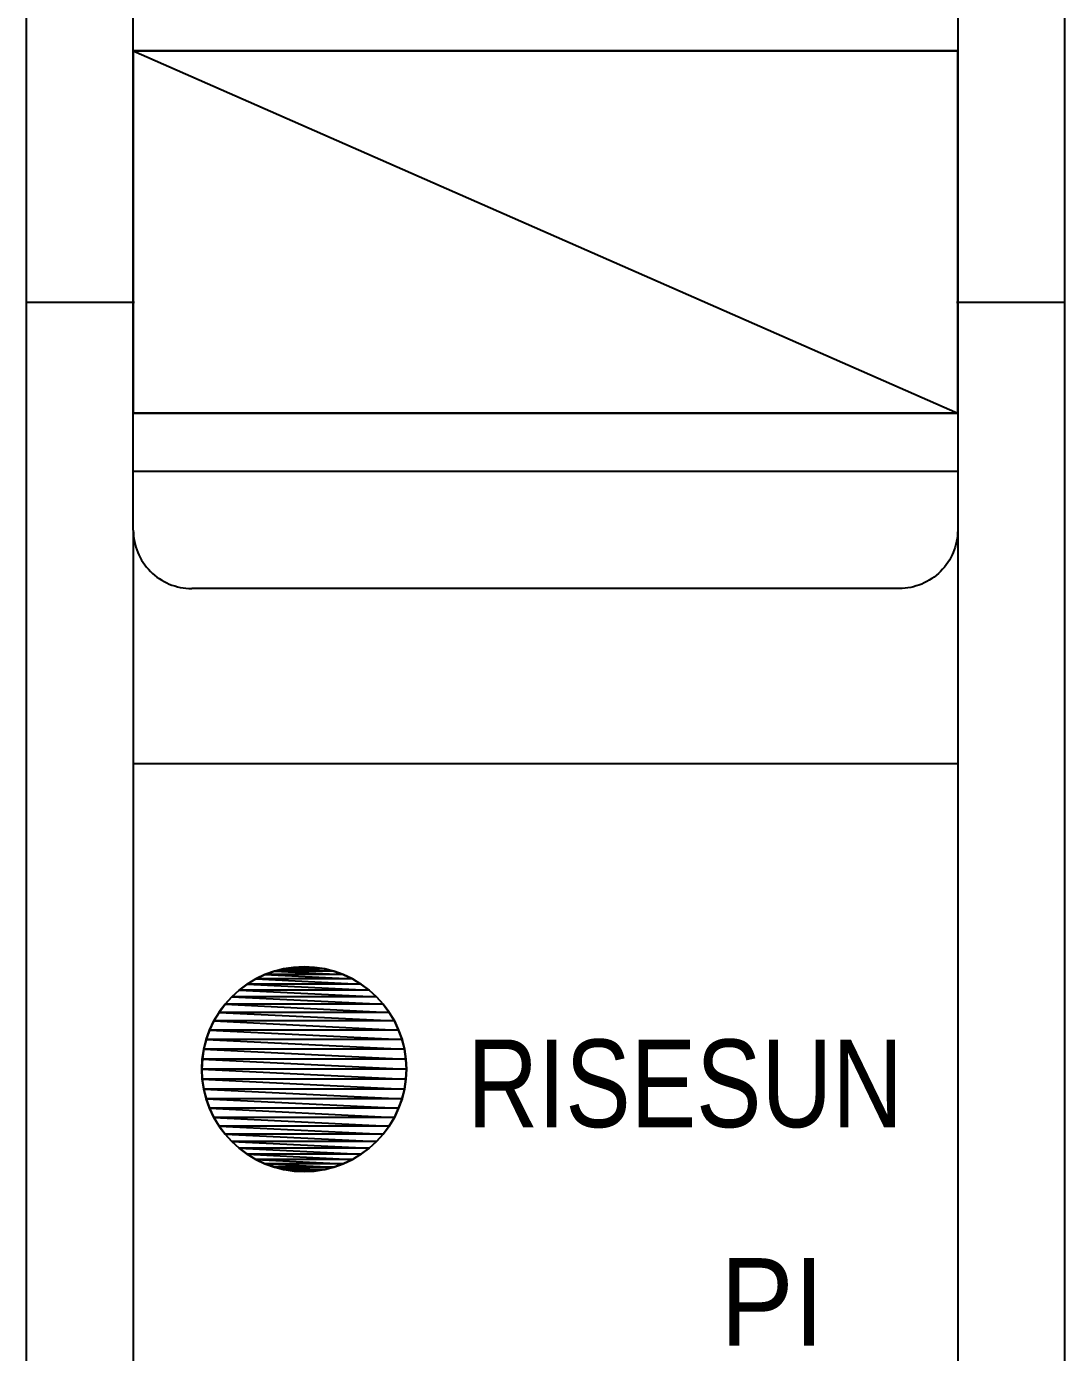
# Model space of a CAD drawing. Header units: millimetres. Extents: x 173893 to 258446, y -176540 to -123824.
# Drawn here: x 192800.99 to 192818.97, y -161968.64 to -161945.67 of the extents above; entities that cross this region are included whole.
import ezdxf

# ---------------------------------------------------------------- set-up
doc = ezdxf.new("R2010")
doc.units = ezdxf.units.MM
doc.header["$LTSCALE"] = 3
doc.linetypes.add('NEW_LINE159', pattern=[0.7, 0.5, -0.2])
doc.layers.add('DUT', color=7, linetype='Continuous')
doc.styles.add('Arial', font='arial.ttf')

msp = doc.modelspace()

# ---------------------------------------------------------------- linework, layer by layer
for p, q in [((192800.995, -162006.235), (192800.995, -161926.754)), ((192818.967, -161926.754), (192818.967, -162006.235)), ((192802.843, -161946.092), (192802.843, -161944.067)), ((192817.119, -161944.067), (192817.119, -161946.092)), ((192802.843, -161946.092), (192817.119, -161946.092)), ((192802.843, -161952.37), (192802.843, -161946.092)), ((192817.119, -161946.092), (192817.119, -161952.37)), ((192800.995, -161950.446), (192802.863, -161950.446)), ((192817.098, -161950.446), (192818.967, -161950.446)), ((192802.843, -161954.395), (192802.843, -161952.37)), ((192817.119, -161952.37), (192802.843, -161952.37)), ((192817.119, -161952.37), (192817.119, -161954.395)), ((192817.119, -161953.382), (192802.843, -161953.382)), ((192802.843, -161954.395), (192802.843, -161954.395)), ((192802.843, -161954.395), (192802.844, -161954.445)), ((192802.843, -161954.395), (192802.843, -161985.783)), ((192802.844, -161954.445), (192802.847, -161954.495)), ((192802.847, -161954.495), (192802.853, -161954.544)), ((192802.853, -161954.544), (192802.862, -161954.593)), ((192817.108, -161954.544), (192817.099, -161954.593)), ((192817.114, -161954.495), (192817.108, -161954.544)), ((192817.117, -161954.445), (192817.114, -161954.495)), ((192817.119, -161954.395), (192817.117, -161954.445)), ((192817.119, -161954.395), (192817.119, -161954.395)), ((192817.119, -161954.395), (192817.119, -161985.783)), ((192802.862, -161954.593), (192802.873, -161954.641)), ((192802.873, -161954.641), (192802.886, -161954.689)), ((192802.886, -161954.689), (192802.902, -161954.736)), ((192802.902, -161954.736), (192802.92, -161954.782)), ((192802.92, -161954.782), (192802.939, -161954.827)), ((192817.042, -161954.782), (192817.022, -161954.827)), ((192817.059, -161954.736), (192817.042, -161954.782)), ((192817.075, -161954.689), (192817.059, -161954.736)), ((192817.088, -161954.641), (192817.075, -161954.689)), ((192817.099, -161954.593), (192817.088, -161954.641)), ((192802.939, -161954.827), (192802.962, -161954.872)), ((192802.962, -161954.872), (192802.986, -161954.915)), ((192802.986, -161954.915), (192803.013, -161954.957)), ((192803.013, -161954.957), (192803.041, -161954.997)), ((192803.041, -161954.997), (192803.072, -161955.037)), ((192816.92, -161954.997), (192816.889, -161955.037)), ((192816.949, -161954.957), (192816.92, -161954.997)), ((192816.975, -161954.915), (192816.949, -161954.957)), ((192816.999, -161954.872), (192816.975, -161954.915)), ((192817.022, -161954.827), (192816.999, -161954.872)), ((192803.072, -161955.037), (192803.104, -161955.074)), ((192803.104, -161955.074), (192803.139, -161955.111)), ((192803.139, -161955.111), (192803.139, -161955.111)), ((192803.139, -161955.111), (192803.175, -161955.145)), ((192803.175, -161955.145), (192803.213, -161955.178)), ((192803.213, -161955.178), (192803.252, -161955.209)), ((192803.252, -161955.209), (192803.293, -161955.237)), ((192803.293, -161955.237), (192803.335, -161955.264)), ((192816.668, -161955.237), (192816.626, -161955.264)), ((192816.708, -161955.209), (192816.668, -161955.237)), ((192816.748, -161955.178), (192816.708, -161955.209)), ((192816.786, -161955.145), (192816.748, -161955.178)), ((192816.822, -161955.111), (192816.786, -161955.145)), ((192816.857, -161955.074), (192816.822, -161955.111)), ((192816.822, -161955.111), (192816.822, -161955.111)), ((192816.889, -161955.037), (192816.857, -161955.074)), ((192803.335, -161955.264), (192803.378, -161955.288)), ((192803.378, -161955.288), (192803.422, -161955.31)), ((192803.422, -161955.31), (192803.467, -161955.33)), ((192803.467, -161955.33), (192803.513, -161955.348)), ((192803.513, -161955.348), (192803.56, -161955.364)), ((192803.56, -161955.364), (192803.608, -161955.377)), ((192803.608, -161955.377), (192803.656, -161955.388)), ((192803.656, -161955.388), (192803.705, -161955.396)), ((192803.705, -161955.396), (192803.755, -161955.402)), ((192803.755, -161955.402), (192803.805, -161955.406)), ((192803.805, -161955.406), (192803.855, -161955.407)), ((192816.106, -161955.407), (192803.855, -161955.407)), ((192816.156, -161955.406), (192816.106, -161955.407)), ((192816.206, -161955.402), (192816.156, -161955.406)), ((192816.256, -161955.396), (192816.206, -161955.402)), ((192816.305, -161955.388), (192816.256, -161955.396)), ((192816.353, -161955.377), (192816.305, -161955.388)), ((192816.401, -161955.364), (192816.353, -161955.377)), ((192816.447, -161955.348), (192816.401, -161955.364)), ((192816.494, -161955.33), (192816.447, -161955.348)), ((192816.539, -161955.31), (192816.494, -161955.33)), ((192816.583, -161955.288), (192816.539, -161955.31)), ((192816.626, -161955.264), (192816.583, -161955.288)), ((192817.119, -161958.445), (192802.843, -161958.445))]:
    msp.add_line(p, q)
at = {"color": 144}
for p, q in [((192802.843, -161946.092), (192817.119, -161946.092)), ((192802.843, -161946.092), (192802.843, -161946.092)), ((192802.843, -161946.092), (192817.119, -161952.37)), ((192802.843, -161952.37), (192802.843, -161946.092)), ((192802.843, -161946.092), (192817.119, -161952.37)), ((192817.119, -161946.092), (192802.843, -161946.092)), ((192802.843, -161946.092), (192817.119, -161946.092)), ((192802.843, -161946.092), (192802.843, -161952.37)), ((192817.119, -161952.37), (192817.119, -161946.092)), ((192817.119, -161946.092), (192817.119, -161952.37)), ((192817.119, -161952.37), (192802.843, -161952.37)), ((192802.843, -161952.37), (192817.119, -161952.37)), ((192802.843, -161952.37), (192802.843, -161952.37)), ((192802.843, -161952.37), (192817.119, -161952.37))]:
    msp.add_line(p, q, dxfattribs=at)
at = {"color": 251, "linetype": 'NEW_LINE159'}
for p, q in [((192805.112, -161962.1), (192804.957, -161962.175)), ((192805.274, -161962.041), (192805.112, -161962.1)), ((192805.444, -161961.997), (192805.274, -161962.041)), ((192805.62, -161961.97), (192805.444, -161961.997)), ((192805.801, -161961.961), (192805.62, -161961.97)), ((192805.982, -161961.97), (192805.801, -161961.961)), ((192805.801, -161961.961), (192805.801, -161961.961)), ((192806.158, -161961.997), (192805.982, -161961.97)), ((192806.328, -161962.041), (192806.158, -161961.997)), ((192806.491, -161962.1), (192806.328, -161962.041)), ((192806.646, -161962.175), (192806.491, -161962.1)), ((192804.674, -161962.366), (192804.548, -161962.48)), ((192804.811, -161962.264), (192804.674, -161962.366)), ((192804.957, -161962.175), (192804.811, -161962.264)), ((192806.792, -161962.264), (192806.646, -161962.175)), ((192806.928, -161962.366), (192806.792, -161962.264)), ((192807.054, -161962.48), (192806.928, -161962.366)), ((192804.548, -161962.48), (192804.434, -161962.606)), ((192807.168, -161962.606), (192807.054, -161962.48)), ((192804.332, -161962.742), (192804.243, -161962.888)), ((192804.434, -161962.606), (192804.332, -161962.742)), ((192807.27, -161962.742), (192807.168, -161962.606)), ((192807.359, -161962.888), (192807.27, -161962.742)), ((192804.169, -161963.043), (192804.109, -161963.206)), ((192804.243, -161962.888), (192804.169, -161963.043)), ((192807.434, -161963.043), (192807.359, -161962.888)), ((192807.493, -161963.206), (192807.434, -161963.043)), ((192804.109, -161963.206), (192804.065, -161963.376)), ((192807.537, -161963.376), (192807.493, -161963.206)), ((192804.065, -161963.376), (192804.039, -161963.552)), ((192807.564, -161963.552), (192807.537, -161963.376)), ((192804.039, -161963.552), (192804.03, -161963.733)), ((192804.03, -161963.733), (192804.03, -161963.733)), ((192804.03, -161963.733), (192804.038, -161963.914)), ((192807.573, -161963.733), (192807.564, -161963.552)), ((192807.564, -161963.914), (192807.573, -161963.733)), ((192807.573, -161963.733), (192807.573, -161963.733)), ((192804.038, -161963.914), (192804.065, -161964.09)), ((192807.537, -161964.09), (192807.564, -161963.914)), ((192804.065, -161964.09), (192804.109, -161964.26)), ((192807.493, -161964.26), (192807.537, -161964.09)), ((192804.109, -161964.26), (192804.169, -161964.423)), ((192804.169, -161964.423), (192804.243, -161964.578)), ((192807.359, -161964.578), (192807.434, -161964.423)), ((192807.434, -161964.423), (192807.493, -161964.26)), ((192804.243, -161964.578), (192804.332, -161964.724)), ((192807.27, -161964.724), (192807.359, -161964.578)), ((192804.332, -161964.724), (192804.434, -161964.86)), ((192804.434, -161964.86), (192804.548, -161964.986)), ((192807.054, -161964.986), (192807.168, -161964.86)), ((192807.168, -161964.86), (192807.27, -161964.724)), ((192804.548, -161964.986), (192804.674, -161965.1)), ((192804.674, -161965.1), (192804.81, -161965.202)), ((192806.792, -161965.202), (192806.928, -161965.1)), ((192806.928, -161965.1), (192807.054, -161964.986)), ((192804.81, -161965.202), (192804.957, -161965.291)), ((192804.957, -161965.291), (192805.112, -161965.366)), ((192806.491, -161965.366), (192806.646, -161965.291)), ((192806.646, -161965.291), (192806.792, -161965.202)), ((192805.112, -161965.366), (192805.274, -161965.425)), ((192805.274, -161965.425), (192805.444, -161965.469)), ((192805.444, -161965.469), (192805.62, -161965.496)), ((192805.62, -161965.496), (192805.801, -161965.505)), ((192805.801, -161965.505), (192805.982, -161965.496)), ((192805.801, -161965.505), (192805.801, -161965.505)), ((192805.982, -161965.496), (192806.158, -161965.469)), ((192806.158, -161965.469), (192806.328, -161965.425)), ((192806.328, -161965.425), (192806.491, -161965.366))]:
    msp.add_line(p, q, dxfattribs=at)
at = {"color": 251}
for p, q in [((192804.966, -161962.171), (192805.123, -161962.096)), ((192805.123, -161962.096), (192804.966, -161962.171)), ((192805.123, -161962.096), (192805.287, -161962.038)), ((192805.287, -161962.038), (192805.123, -161962.096)), ((192806.479, -161962.096), (192805.123, -161962.096)), ((192805.123, -161962.096), (192806.637, -161962.171)), ((192805.123, -161962.096), (192806.637, -161962.171)), ((192806.479, -161962.096), (192805.123, -161962.096)), ((192805.287, -161962.038), (192805.456, -161961.995)), ((192805.456, -161961.995), (192805.287, -161962.038)), ((192806.316, -161962.038), (192805.287, -161962.038)), ((192805.287, -161962.038), (192806.479, -161962.096)), ((192805.287, -161962.038), (192806.479, -161962.096)), ((192806.316, -161962.038), (192805.287, -161962.038)), ((192805.456, -161961.995), (192805.628, -161961.97)), ((192805.628, -161961.97), (192805.456, -161961.995)), ((192806.147, -161961.995), (192805.456, -161961.995)), ((192805.456, -161961.995), (192806.316, -161962.038)), ((192805.456, -161961.995), (192806.316, -161962.038)), ((192806.147, -161961.995), (192805.456, -161961.995)), ((192805.628, -161961.97), (192805.801, -161961.961)), ((192805.801, -161961.961), (192805.628, -161961.97)), ((192805.975, -161961.97), (192805.628, -161961.97)), ((192805.628, -161961.97), (192806.147, -161961.995)), ((192805.628, -161961.97), (192806.147, -161961.995)), ((192805.975, -161961.97), (192805.628, -161961.97)), ((192805.801, -161961.961), (192805.975, -161961.97)), ((192805.975, -161961.97), (192805.801, -161961.961)), ((192806.147, -161961.995), (192805.975, -161961.97)), ((192805.975, -161961.97), (192806.147, -161961.995)), ((192806.316, -161962.038), (192806.147, -161961.995)), ((192806.147, -161961.995), (192806.316, -161962.038)), ((192806.479, -161962.096), (192806.316, -161962.038)), ((192806.316, -161962.038), (192806.479, -161962.096)), ((192806.637, -161962.171), (192806.479, -161962.096)), ((192806.479, -161962.096), (192806.637, -161962.171)), ((192804.548, -161962.48), (192804.677, -161962.364)), ((192804.677, -161962.364), (192804.548, -161962.48)), ((192804.677, -161962.364), (192804.817, -161962.26)), ((192804.817, -161962.26), (192804.677, -161962.364)), ((192806.925, -161962.364), (192804.677, -161962.364)), ((192804.677, -161962.364), (192807.054, -161962.48)), ((192804.677, -161962.364), (192807.054, -161962.48)), ((192806.925, -161962.364), (192804.677, -161962.364)), ((192804.817, -161962.26), (192804.966, -161962.171)), ((192804.966, -161962.171), (192804.817, -161962.26)), ((192806.786, -161962.26), (192804.817, -161962.26)), ((192804.817, -161962.26), (192806.925, -161962.364)), ((192804.817, -161962.26), (192806.925, -161962.364)), ((192806.786, -161962.26), (192804.817, -161962.26)), ((192806.637, -161962.171), (192804.966, -161962.171)), ((192804.966, -161962.171), (192806.786, -161962.26)), ((192804.966, -161962.171), (192806.786, -161962.26)), ((192806.637, -161962.171), (192804.966, -161962.171)), ((192806.786, -161962.26), (192806.637, -161962.171)), ((192806.637, -161962.171), (192806.786, -161962.26)), ((192806.925, -161962.364), (192806.786, -161962.26)), ((192806.786, -161962.26), (192806.925, -161962.364)), ((192807.054, -161962.48), (192806.925, -161962.364)), ((192806.925, -161962.364), (192807.054, -161962.48)), ((192804.432, -161962.609), (192804.548, -161962.48)), ((192804.548, -161962.48), (192804.432, -161962.609)), ((192807.054, -161962.48), (192804.548, -161962.48)), ((192804.548, -161962.48), (192807.171, -161962.609)), ((192804.548, -161962.48), (192807.171, -161962.609)), ((192807.054, -161962.48), (192804.548, -161962.48)), ((192807.171, -161962.609), (192807.054, -161962.48)), ((192807.054, -161962.48), (192807.171, -161962.609)), ((192804.239, -161962.898), (192804.328, -161962.749)), ((192804.328, -161962.749), (192804.239, -161962.898)), ((192804.328, -161962.749), (192804.432, -161962.609)), ((192804.432, -161962.609), (192804.328, -161962.749)), ((192807.275, -161962.749), (192804.328, -161962.749)), ((192804.328, -161962.749), (192807.364, -161962.898)), ((192804.328, -161962.749), (192807.364, -161962.898)), ((192807.275, -161962.749), (192804.328, -161962.749)), ((192807.171, -161962.609), (192804.432, -161962.609)), ((192804.432, -161962.609), (192807.275, -161962.749)), ((192804.432, -161962.609), (192807.275, -161962.749)), ((192807.171, -161962.609), (192804.432, -161962.609)), ((192807.275, -161962.749), (192807.171, -161962.609)), ((192807.171, -161962.609), (192807.275, -161962.749)), ((192807.364, -161962.898), (192807.275, -161962.749)), ((192807.275, -161962.749), (192807.364, -161962.898)), ((192804.106, -161963.219), (192804.164, -161963.055)), ((192804.164, -161963.055), (192804.106, -161963.219)), ((192804.164, -161963.055), (192804.239, -161962.898)), ((192804.239, -161962.898), (192804.164, -161963.055)), ((192807.438, -161963.055), (192804.164, -161963.055)), ((192804.164, -161963.055), (192807.497, -161963.219)), ((192804.164, -161963.055), (192807.497, -161963.219)), ((192807.438, -161963.055), (192804.164, -161963.055)), ((192807.364, -161962.898), (192804.239, -161962.898)), ((192804.239, -161962.898), (192807.438, -161963.055)), ((192804.239, -161962.898), (192807.438, -161963.055)), ((192807.364, -161962.898), (192804.239, -161962.898)), ((192807.438, -161963.055), (192807.364, -161962.898)), ((192807.364, -161962.898), (192807.438, -161963.055)), ((192807.497, -161963.219), (192807.438, -161963.055)), ((192807.438, -161963.055), (192807.497, -161963.219)), ((192804.064, -161963.388), (192804.106, -161963.219)), ((192804.106, -161963.219), (192804.064, -161963.388)), ((192807.497, -161963.219), (192804.106, -161963.219)), ((192804.106, -161963.219), (192807.539, -161963.388)), ((192804.106, -161963.219), (192807.539, -161963.388)), ((192807.497, -161963.219), (192804.106, -161963.219)), ((192807.539, -161963.388), (192807.497, -161963.219)), ((192807.497, -161963.219), (192807.539, -161963.388)), ((192804.038, -161963.56), (192804.064, -161963.388)), ((192804.064, -161963.388), (192804.038, -161963.56)), ((192807.539, -161963.388), (192804.064, -161963.388)), ((192804.064, -161963.388), (192807.565, -161963.56)), ((192804.064, -161963.388), (192807.565, -161963.56)), ((192807.539, -161963.388), (192804.064, -161963.388)), ((192807.565, -161963.56), (192807.539, -161963.388)), ((192807.539, -161963.388), (192807.565, -161963.56)), ((192804.03, -161963.733), (192804.038, -161963.56)), ((192804.038, -161963.56), (192804.03, -161963.733)), ((192807.573, -161963.733), (192804.03, -161963.733)), ((192804.03, -161963.733), (192807.565, -161963.907)), ((192804.038, -161963.907), (192804.03, -161963.733)), ((192804.03, -161963.733), (192807.565, -161963.907)), ((192807.573, -161963.733), (192804.03, -161963.733)), ((192804.03, -161963.733), (192804.038, -161963.907)), ((192807.565, -161963.56), (192804.038, -161963.56)), ((192804.038, -161963.56), (192807.573, -161963.733)), ((192804.038, -161963.56), (192807.573, -161963.733)), ((192807.565, -161963.56), (192804.038, -161963.56)), ((192807.573, -161963.733), (192807.565, -161963.56)), ((192807.565, -161963.56), (192807.573, -161963.733)), ((192807.565, -161963.907), (192807.573, -161963.733)), ((192807.573, -161963.733), (192807.565, -161963.907)), ((192807.565, -161963.907), (192804.038, -161963.907)), ((192804.038, -161963.907), (192807.539, -161964.079)), ((192804.064, -161964.079), (192804.038, -161963.907)), ((192804.038, -161963.907), (192807.539, -161964.079)), ((192807.565, -161963.907), (192804.038, -161963.907)), ((192804.038, -161963.907), (192804.064, -161964.079)), ((192807.539, -161964.079), (192807.565, -161963.907)), ((192807.565, -161963.907), (192807.539, -161964.079)), ((192807.539, -161964.079), (192804.064, -161964.079)), ((192804.064, -161964.079), (192807.497, -161964.248)), ((192804.106, -161964.248), (192804.064, -161964.079)), ((192804.064, -161964.079), (192807.497, -161964.248)), ((192807.539, -161964.079), (192804.064, -161964.079)), ((192804.064, -161964.079), (192804.106, -161964.248)), ((192807.497, -161964.248), (192807.539, -161964.079)), ((192807.539, -161964.079), (192807.497, -161964.248)), ((192807.497, -161964.248), (192804.106, -161964.248)), ((192804.106, -161964.248), (192807.438, -161964.411)), ((192804.164, -161964.411), (192804.106, -161964.248)), ((192804.106, -161964.248), (192807.438, -161964.411)), ((192807.497, -161964.248), (192804.106, -161964.248)), ((192804.106, -161964.248), (192804.164, -161964.411)), ((192807.438, -161964.411), (192804.164, -161964.411)), ((192804.164, -161964.411), (192807.364, -161964.568)), ((192804.239, -161964.568), (192804.164, -161964.411)), ((192804.164, -161964.411), (192807.364, -161964.568)), ((192807.438, -161964.411), (192804.164, -161964.411)), ((192804.164, -161964.411), (192804.239, -161964.568)), ((192807.364, -161964.568), (192807.438, -161964.411)), ((192807.438, -161964.411), (192807.364, -161964.568)), ((192807.438, -161964.411), (192807.497, -161964.248)), ((192807.497, -161964.248), (192807.438, -161964.411)), ((192807.364, -161964.568), (192804.239, -161964.568)), ((192804.239, -161964.568), (192807.275, -161964.718)), ((192804.328, -161964.718), (192804.239, -161964.568)), ((192804.239, -161964.568), (192807.275, -161964.718)), ((192807.364, -161964.568), (192804.239, -161964.568)), ((192804.239, -161964.568), (192804.328, -161964.718)), ((192807.275, -161964.718), (192807.364, -161964.568)), ((192807.364, -161964.568), (192807.275, -161964.718)), ((192807.275, -161964.718), (192804.328, -161964.718)), ((192804.328, -161964.718), (192807.171, -161964.857)), ((192804.432, -161964.857), (192804.328, -161964.718)), ((192804.328, -161964.718), (192807.171, -161964.857)), ((192807.275, -161964.718), (192804.328, -161964.718)), ((192804.328, -161964.718), (192804.432, -161964.857)), ((192807.171, -161964.857), (192804.432, -161964.857)), ((192804.432, -161964.857), (192807.054, -161964.986)), ((192804.548, -161964.986), (192804.432, -161964.857)), ((192804.432, -161964.857), (192807.054, -161964.986)), ((192807.171, -161964.857), (192804.432, -161964.857)), ((192804.432, -161964.857), (192804.548, -161964.986)), ((192807.054, -161964.986), (192807.171, -161964.857)), ((192807.171, -161964.857), (192807.054, -161964.986)), ((192807.171, -161964.857), (192807.275, -161964.718)), ((192807.275, -161964.718), (192807.171, -161964.857)), ((192807.054, -161964.986), (192804.548, -161964.986)), ((192804.548, -161964.986), (192806.925, -161965.103)), ((192804.677, -161965.103), (192804.548, -161964.986)), ((192804.548, -161964.986), (192806.925, -161965.103)), ((192807.054, -161964.986), (192804.548, -161964.986)), ((192804.548, -161964.986), (192804.677, -161965.103)), ((192806.925, -161965.103), (192804.677, -161965.103)), ((192804.677, -161965.103), (192806.786, -161965.206)), ((192804.817, -161965.206), (192804.677, -161965.103)), ((192804.677, -161965.103), (192806.786, -161965.206)), ((192806.925, -161965.103), (192804.677, -161965.103)), ((192804.677, -161965.103), (192804.817, -161965.206)), ((192806.786, -161965.206), (192806.925, -161965.103)), ((192806.925, -161965.103), (192806.786, -161965.206)), ((192806.925, -161965.103), (192807.054, -161964.986)), ((192807.054, -161964.986), (192806.925, -161965.103)), ((192806.786, -161965.206), (192804.817, -161965.206)), ((192804.817, -161965.206), (192806.637, -161965.296)), ((192804.966, -161965.296), (192804.817, -161965.206)), ((192804.817, -161965.206), (192806.637, -161965.296)), ((192806.786, -161965.206), (192804.817, -161965.206)), ((192804.817, -161965.206), (192804.966, -161965.296)), ((192806.637, -161965.296), (192804.966, -161965.296)), ((192804.966, -161965.296), (192806.479, -161965.37)), ((192805.123, -161965.37), (192804.966, -161965.296)), ((192804.966, -161965.296), (192806.479, -161965.37)), ((192806.637, -161965.296), (192804.966, -161965.296)), ((192804.966, -161965.296), (192805.123, -161965.37)), ((192806.479, -161965.37), (192806.637, -161965.296)), ((192806.637, -161965.296), (192806.479, -161965.37)), ((192806.637, -161965.296), (192806.786, -161965.206)), ((192806.786, -161965.206), (192806.637, -161965.296)), ((192806.479, -161965.37), (192805.123, -161965.37)), ((192805.123, -161965.37), (192806.316, -161965.429)), ((192805.287, -161965.429), (192805.123, -161965.37)), ((192805.123, -161965.37), (192806.316, -161965.429)), ((192806.479, -161965.37), (192805.123, -161965.37)), ((192805.123, -161965.37), (192805.287, -161965.429)), ((192806.316, -161965.429), (192805.287, -161965.429)), ((192805.287, -161965.429), (192806.147, -161965.471)), ((192805.456, -161965.471), (192805.287, -161965.429)), ((192805.287, -161965.429), (192806.147, -161965.471)), ((192806.316, -161965.429), (192805.287, -161965.429)), ((192805.287, -161965.429), (192805.456, -161965.471)), ((192806.147, -161965.471), (192805.456, -161965.471)), ((192805.456, -161965.471), (192805.975, -161965.497)), ((192805.628, -161965.497), (192805.456, -161965.471)), ((192805.456, -161965.471), (192805.975, -161965.497)), ((192806.147, -161965.471), (192805.456, -161965.471)), ((192805.456, -161965.471), (192805.628, -161965.497)), ((192805.975, -161965.497), (192805.628, -161965.497)), ((192805.628, -161965.497), (192805.801, -161965.505)), ((192805.975, -161965.497), (192805.628, -161965.497)), ((192805.801, -161965.505), (192805.628, -161965.497)), ((192805.801, -161965.505), (192805.975, -161965.497)), ((192805.975, -161965.497), (192805.801, -161965.505)), ((192805.975, -161965.497), (192806.147, -161965.471)), ((192806.147, -161965.471), (192805.975, -161965.497)), ((192806.147, -161965.471), (192806.316, -161965.429)), ((192806.316, -161965.429), (192806.147, -161965.471)), ((192806.316, -161965.429), (192806.479, -161965.37)), ((192806.479, -161965.37), (192806.316, -161965.429))]:
    msp.add_line(p, q, dxfattribs=at)

# ---------------------------------------------------------------- texts
at = {"layer": 'DUT', "color": 251, "style": 'Arial', "oblique": 0}
for s, width, p in [('RISESUN', 0.8, (192808.627, -161964.738)), ('PI', 0.9, (192813.005, -161968.525))]:
    msp.add_text(s, height=1.5186, dxfattribs=dict(at, width=width)).set_placement(p)

doc.saveas('drawing.dxf')
